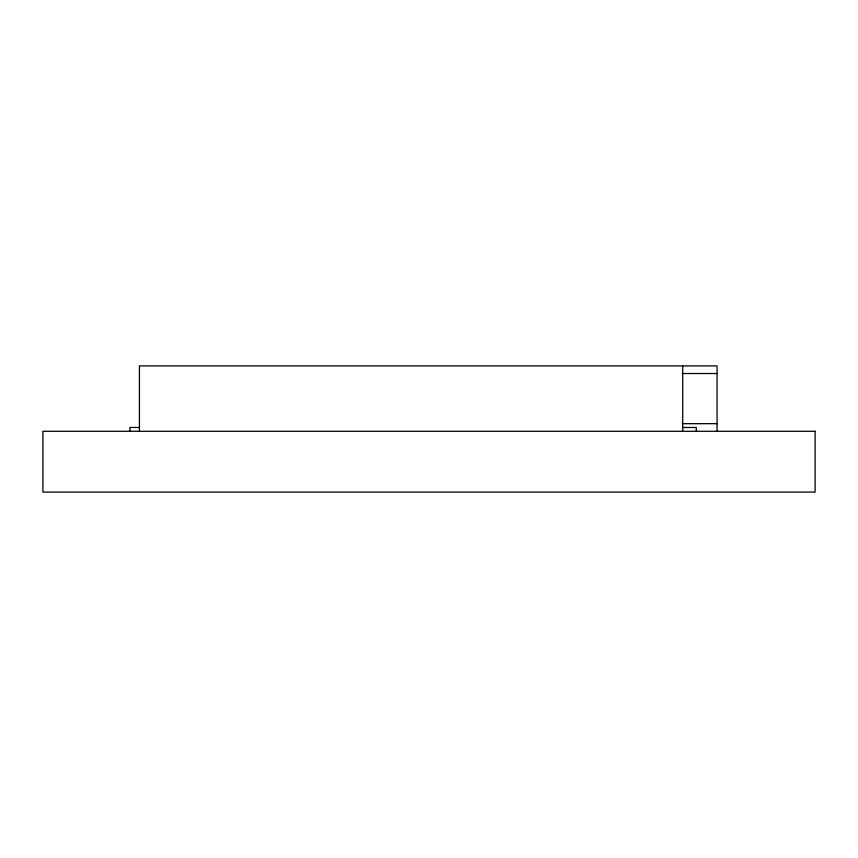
<?xml version="1.0" encoding="UTF-8"?>
<svg xmlns="http://www.w3.org/2000/svg" width="858" height="858" viewBox="0 0 858 858"><rect width="100%" height="100%" fill="white"/><g stroke="black" fill="none" stroke-linecap="round" stroke-linejoin="round"><path stroke-width="1.29" d="M682.207 373.52L717.052 373.52M682.207 423.68L717.052 423.68M139.114 427.477L129.987 427.477L129.987 431.284M682.711 427.477L696.267 427.477L696.267 431.284M717.052 431.284L717.052 365.916L139.425 365.916L139.425 431.284M682.711 365.916L682.711 431.284M815.1 431.284L42.9 431.284L42.9 492.084L815.1 492.084L815.1 431.284"/></g></svg>
